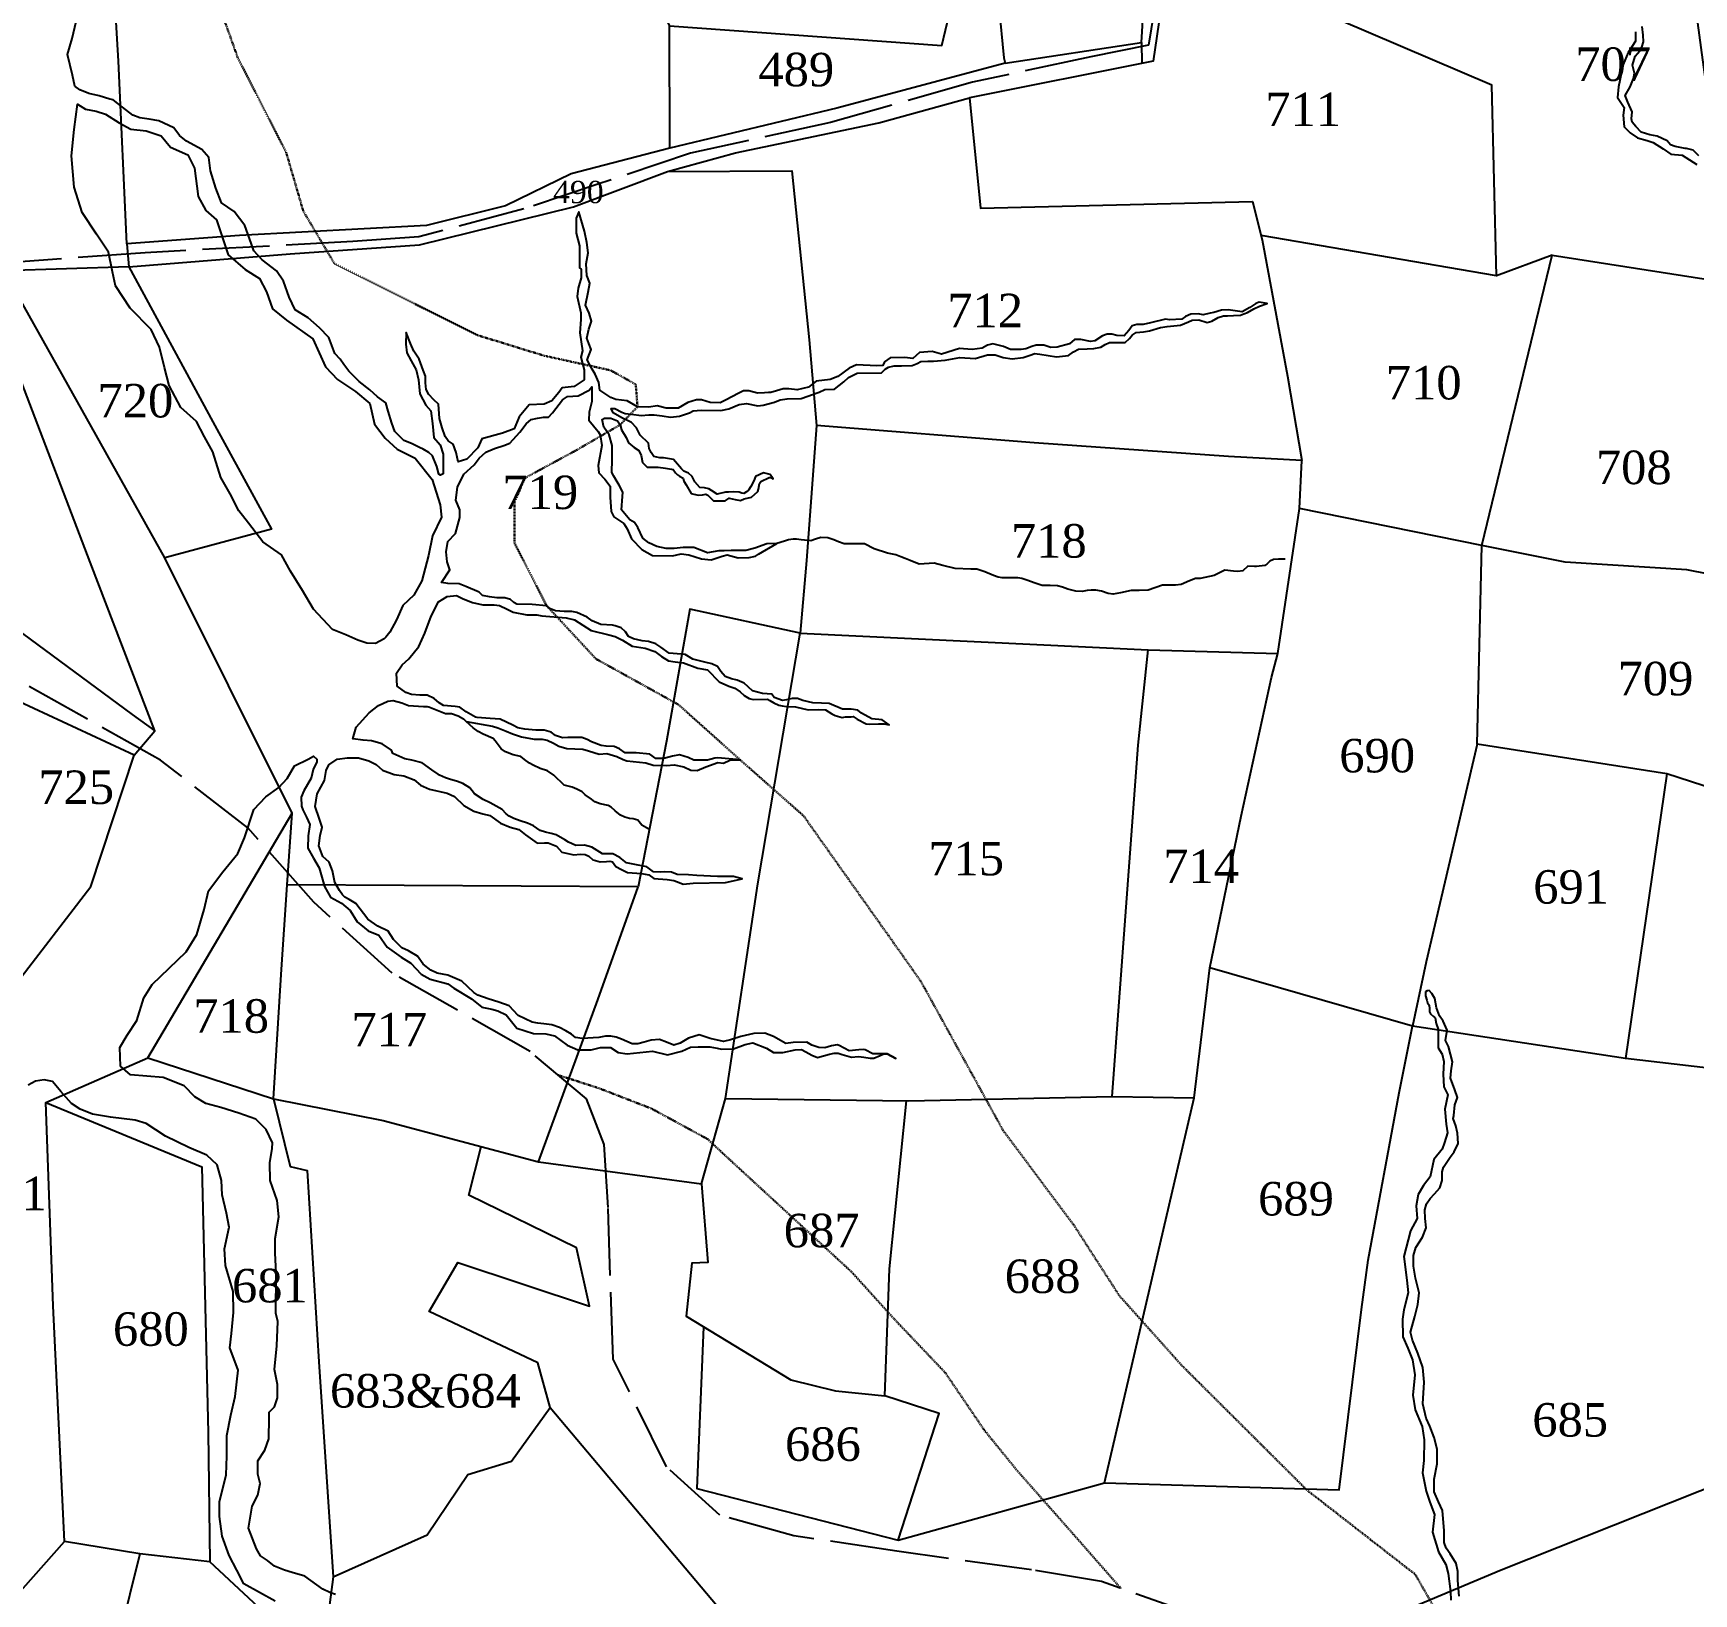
# Model space of a CAD drawing. Header units: millimetres. Extents: x 232 to 2351, y -1279 to 995.
# Drawn here: x 1464.2 to 1761.8, y -415.9 to -136.2 of the extents above; entities that cross this region are included whole.
import ezdxf

# ---------------------------------------------------------------- set-up
doc = ezdxf.new("R2010")
doc.units = ezdxf.units.MM
doc.header["$MEASUREMENT"] = 0
doc.linetypes.add('ACAD_ISO02W100', pattern=[15, 12, -3])
doc.linetypes.add('ACAD_ISO07W100', pattern=[3, 0, -3])
for name, color, linetype in [('CARTTRACK', 30, 'ACAD_ISO02W100'), ('NALA', 4, 'Continuous'), ('SURVEY_BND', 7, 'Continuous'), ('SURVEY_NO', 7, 'Continuous')]:
    doc.layers.add(name, color=color, linetype=linetype)
doc.layers.add('FOOTPATH', color=150, linetype='ACAD_ISO07W100', lineweight=30)
doc.styles.get("Standard").update_dxf_attribs({"font": 'TIMES.TTF'})

msp = doc.modelspace()

# ---------------------------------------------------------------- linework, layer by layer
at = {"layer": 'CARTTRACK'}
for points in [[(1665.74, -128.04), (1664.06, -138.36), (1653.72, -140.49), (1632.53, -144.99), (1607.06, -152.25), (1581.98, -157.72), (1565.21, -163.36), (1552.11, -167.71), (1533.31, -172.73), (1521.48, -173.55), (1484.22, -175.56), (1461.14, -177.25)], [(1698.11, -434.98), (1689.74, -428.61), (1673.15, -419.86), (1655.69, -413.69), (1643.09, -411.57), (1618.95, -408.26), (1600.5, -405.47), (1587.24, -401.76), (1577.69, -393.15), (1568.13, -373.8), (1567.2, -346.66), (1566.54, -335.39), (1563.36, -327.18), (1553.27, -318.7), (1528.53, -304.66), (1514.47, -291.94), (1502.64, -278.64), (1487, -266.5), (1456.06, -249.16)]]:
    msp.add_lwpolyline(points, dxfattribs=at)
at = {"layer": 'FOOTPATH', "ltscale": 0.001}
for points in [[(1495.24, -124.96), (1500.83, -140.62), (1509.51, -157.59), (1512.58, -168.11), (1518.17, -177.53), (1543.84, -190.35), (1555.73, -194.01), (1567.68, -196.64), (1572.18, -199.16), (1572.49, -203.16), (1569.37, -206.4), (1561.65, -210.88), (1552.33, -215.92), (1550.46, -220.2), (1550.46, -227.63), (1556.2, -238.82), (1565.04, -248.34), (1579.84, -256.55), (1590.87, -266.42), (1602.24, -276.45), (1617.48, -297.93), (1623.29, -306.14), (1638.03, -332.85), (1650.65, -349.72), (1658.88, -362.48), (1670.07, -374.97), (1692.47, -397.27), (1711.89, -412.39), (1715.09, -417.97)], [(1659.13, -414.9), (1650.29, -404.82), (1640.58, -393.84), (1634.71, -386.63), (1627.66, -376.26), (1618.49, -366.62), (1610.87, -358.2), (1598.23, -346.56), (1588.05, -337.19), (1585.07, -334.4), (1575.02, -328.94), (1565.64, -325.3), (1558.3, -322.93)]]:
    msp.add_lwpolyline(points, dxfattribs=at)
at = {"layer": 'NALA'}
for points in [[(1518.38, -415.97), (1517.32, -415.65), (1516.08, -415.05), (1512.84, -412.71), (1510.6, -412.06), (1509.19, -411.64), (1507.39, -410.93), (1506.18, -409.89), (1504.9, -409.07), (1504.21, -407.79), (1502.78, -404.1), (1503.41, -400.18), (1504.45, -398.2), (1504.82, -396.08), (1504.45, -394.43), (1504.45, -392.07), (1505.69, -390.16), (1506.39, -388.09), (1506.48, -384.34), (1506.48, -383.35), (1507.43, -382.36), (1507.93, -380.78), (1507.97, -378.38), (1507.39, -375.65), (1507.81, -371.41), (1508.02, -367.1), (1507.68, -365.57), (1507.71, -358.42), (1507.56, -354.78), (1507.53, -352.18), (1508.18, -348.32), (1507.89, -345.39), (1506.66, -341.84), (1506.61, -338.63), (1507.03, -336.07), (1507.07, -335.04), (1505.95, -332.66), (1504.09, -330.84), (1501.04, -329.77), (1497.77, -328.74), (1495.13, -328), (1493.15, -326.84), (1491.25, -324.82), (1487.46, -323.38), (1481.62, -322.87), (1479.8, -321.31), (1479.72, -317.97), (1481, -315.78), (1482.74, -313.13), (1484.02, -309.09), (1485.5, -306.7), (1488.56, -303.77), (1491.57, -300.86), (1493.51, -297.73), (1494.8, -293.28), (1495.57, -289.91), (1498.16, -286.5), (1500.86, -283.22), (1502.06, -280.39), (1503.74, -275.34), (1505.84, -273.08), (1508.19, -271.42), (1509.67, -269.78), (1511.02, -267.52), (1513.45, -266.29), (1514.39, -265.8), (1515.01, -266.29), (1515.01, -266.78), (1514.35, -268.14), (1513.98, -269.74), (1512.67, -271.96), (1512.21, -273.11), (1512.25, -274.71), (1512.5, -275.37), (1513.16, -276.7), (1513.73, -278.01), (1513.45, -280.07), (1513.41, -282.24), (1514.39, -284.05), (1515.42, -285.81), (1516.41, -289.12), (1517.48, -291.05), (1519.45, -292.12), (1520.97, -293.43), (1522.25, -295.45), (1524.22, -297.09), (1526.15, -297.87), (1527.63, -300), (1530.1, -301.81), (1531.88, -302.85), (1533.73, -304.83), (1535.34, -305.71), (1538.48, -306.58), (1539.59, -307.32), (1542.73, -309.26), (1544.58, -310.73), (1546.38, -311.1), (1547.44, -311.38), (1548.96, -312.12), (1550.86, -314.52), (1553.86, -315.48), (1556.03, -315.53), (1557.6, -315.9), (1559.86, -317.56), (1561.82, -318.39), (1564.19, -318.39), (1565.87, -318), (1567.66, -318), (1569.05, -318.9), (1570.61, -319.1), (1575.2, -318.61), (1577.87, -319.29), (1580.46, -318.64), (1581.96, -317.95), (1583.37, -317.84), (1584.75, -317.84), (1585.46, -317.84), (1586.74, -318.08), (1587.54, -318.26), (1589.68, -318.19), (1591.78, -317.46), (1593.19, -317.17), (1595.59, -318.1), (1596.86, -318.86), (1598.53, -318.86), (1600.77, -318.39), (1601.88, -318.35), (1602.64, -318.75), (1603.73, -319.35), (1604.78, -319.75), (1606.9, -319.17), (1607.73, -319), (1608.47, -319.02), (1609.2, -319.26), (1610.82, -319.69), (1612.12, -319.62), (1613.03, -319.69), (1614.19, -319.91), (1614.88, -319.87), (1616, -319.42), (1616.51, -319.2), (1617.27, -319.11), (1618.81, -319.98), (1617.27, -319.13), (1614.68, -319.13), (1613.3, -318.39), (1613.05, -318.35), (1612.14, -318.42), (1610.4, -318.57), (1608.66, -317.64), (1608.25, -317.48), (1607.25, -317.7), (1606.09, -318.04), (1605.02, -317.99), (1603.72, -317.57), (1602.85, -317.01), (1600.38, -317.06), (1599.08, -317.28), (1596.88, -316.02), (1595.29, -315.44), (1593.37, -315.46), (1591.01, -316), (1589.13, -316.58), (1587.93, -316.93), (1585.54, -316.35), (1583.57, -315.73), (1581.63, -316.33), (1580.14, -317.2), (1578.98, -317.56), (1577.66, -317.02), (1576.43, -316.56), (1574.91, -316.69), (1573.71, -317.03), (1572.53, -317.34), (1571.54, -317.34), (1570.59, -316.92), (1569.64, -316.48), (1568.65, -316.11), (1567.7, -315.93), (1566.75, -315.95), (1565.55, -316.18), (1562.59, -316.36), (1561.38, -316.16), (1560.67, -315.58), (1559.67, -315), (1558.53, -314.42), (1557.15, -313.91), (1555.68, -313.73), (1554.65, -313.62), (1553.58, -313.47), (1551.11, -312.23), (1549.49, -310.51), (1547.61, -309.88), (1545.74, -309.24), (1543.87, -308.61), (1543.17, -308.12), (1541.01, -306.11), (1538.48, -304.99), (1536.57, -304.67), (1535.43, -304.12), (1534.05, -303.05), (1533.06, -301.63), (1531.46, -300.65), (1530.22, -300.1), (1528.72, -298.62), (1527.79, -297.13), (1525.96, -296.21), (1524.16, -295), (1521.97, -292.16), (1520.8, -291.45), (1520.03, -291.06), (1519.61, -290.62), (1519.09, -289.84), (1518.22, -288.43), (1517.8, -286.32), (1517.24, -284.78), (1516.08, -283.75), (1515.38, -281.85), (1515.6, -280.01), (1515.98, -278.49), (1515.4, -276.89), (1514.68, -274.82), (1515.06, -272.5), (1516.41, -270.16), (1516.68, -268.37), (1517.13, -267.34), (1518.65, -266.34), (1520.53, -266.05), (1522.47, -266.05), (1524.32, -266.59), (1525.65, -267.24), (1526.77, -268.27), (1528.84, -269.09), (1530.59, -269.31), (1532.44, -269.99), (1533.61, -270.96), (1535.19, -271.66), (1538.35, -272.39), (1539.67, -272.99), (1541.34, -274.61), (1543.14, -275.63), (1544.79, -276.13), (1545.99, -276.43), (1547.92, -277.76), (1549.64, -278.48), (1551.24, -278.91), (1552.39, -279.88), (1554.49, -281.35), (1555.84, -281.33), (1556.46, -281.3), (1557.95, -281.88), (1558.92, -282.98), (1561.07, -283.48), (1562.22, -283.35), (1563.09, -283.38), (1563.79, -283.7), (1564.51, -284.35), (1564.96, -284.48), (1565.81, -284.73), (1566.91, -284.63), (1567.54, -284.6), (1568.03, -284.7), (1568.58, -285.52), (1569.63, -286.1), (1570.68, -286.65), (1573.21, -286.81), (1574.49, -287.06), (1575.44, -287.68), (1577.81, -287.88), (1578.98, -288.05), (1579.98, -288.4), (1580.66, -288.7), (1582.45, -288.55), (1588.27, -288.43), (1591.27, -287.75), (1589.72, -287.33), (1586.82, -287.33), (1583.15, -287.18), (1581.61, -287.03), (1579.58, -286.96), (1578.58, -286.56), (1577.41, -286.53), (1576.66, -286.58), (1575.36, -286.53), (1574.14, -285.58), (1571.69, -285.13), (1570.52, -284.86), (1569.32, -283.96), (1568.09, -283.29), (1566.22, -283.29), (1564.32, -282.09), (1563, -281.74), (1561.44, -281.81), (1560.09, -281.21), (1559.49, -280.76), (1557.91, -279.89), (1557.02, -279.61), (1555.99, -279.41), (1555.04, -279.09), (1553.82, -278.26), (1552.74, -277.77), (1551.45, -277.34), (1550.3, -276.94), (1549.5, -276.54), (1548.92, -276.12), (1548.25, -275.32), (1546.05, -274.12), (1544.8, -273.57), (1543.29, -272.53), (1542.41, -271.46), (1541.19, -270.66), (1540.24, -270.29), (1538.77, -269.91), (1538.09, -269.66), (1536.97, -269.16), (1536.77, -269.01), (1535.65, -268.24), (1533.9, -266.99), (1532.02, -266.47), (1530.78, -266.27), (1528.65, -265.27), (1528.4, -264.7), (1526.73, -263.58), (1524.78, -263.05), (1523.33, -262.9), (1521.44, -262.65), (1522.05, -260.56), (1524.4, -258.04), (1526.07, -256.67), (1527.74, -255.94), (1528.69, -255.79), (1530.27, -256.24), (1531.44, -256.67), (1534.11, -256.87), (1534.81, -256.87), (1535.11, -256.94), (1538.09, -258.11), (1539.14, -258.11), (1540.37, -258.54), (1541.27, -259.11), (1541.79, -259.56), (1546.51, -260.41), (1547.43, -260.71), (1548.96, -261.31), (1550.11, -261.76), (1551.72, -262.29), (1553.97, -262.74), (1555.42, -262.74), (1556.27, -262.92), (1557.44, -263.46), (1558.41, -263.96), (1559.81, -264.39), (1562.71, -264.54), (1563.71, -264.81), (1565.63, -265.41), (1567, -265.29), (1568.78, -265.81), (1569.9, -266.38), (1570.55, -266.63), (1573.97, -266.96), (1575.29, -267.41), (1577.66, -267.44), (1579.04, -267.31), (1580.78, -267.71), (1582.06, -268.29), (1583.16, -268.36), (1584.76, -267.66), (1586.88, -266.91), (1587.88, -267.01), (1589.03, -266.52), (1590.87, -266.42), (1586.9, -266.09), (1586.33, -266.14), (1585.05, -266.47), (1583.83, -266.52), (1582.61, -266.52), (1581.56, -266.04), (1579.99, -265.52), (1578.74, -265.79), (1577.21, -266.19), (1575.76, -266.17), (1574.67, -265.39), (1572.22, -265.17), (1570.26, -265.17), (1569.28, -264.47), (1568.31, -264.07), (1566.86, -264), (1565.96, -263.87), (1564.24, -263.2), (1563.46, -262.8), (1562.49, -262.45), (1561.07, -262.42), (1559.97, -262.42), (1559.02, -262.47), (1557.79, -262.05), (1557, -261.45), (1555.75, -261.1), (1554.27, -261.1), (1552.28, -260.95), (1551.05, -260.68), (1550.15, -260.25), (1549.01, -259.66), (1547.86, -259.16), (1546.09, -259.01), (1543.74, -258.83), (1543.44, -258.76), (1541.79, -257.81), (1540.62, -256.99), (1539.79, -256.86), (1537.72, -256.69), (1536.92, -256.24), (1536.02, -255.47), (1534.77, -254.87), (1533.45, -254.84), (1531.98, -254.72), (1530.98, -254.39), (1529.38, -253.22), (1529.31, -250.9), (1530.3, -249.43), (1531.48, -248.33), (1533.3, -246.12), (1534.35, -243.72), (1535.5, -240.68), (1536.8, -238.12), (1538.35, -237.15), (1540.05, -236.98), (1541.25, -237.58), (1542.89, -238.25), (1544.77, -238.65), (1546.79, -238.65), (1547.74, -238.77), (1549.11, -239.42), (1550.21, -240), (1552.66, -240.42), (1554.43, -240.42), (1555.36, -240.64), (1559.72, -240.97), (1561.21, -241.37), (1562.71, -242.3), (1564.16, -243.27), (1567.36, -244.04), (1568.51, -244.34), (1569.81, -245.01), (1571.54, -246.07), (1573.84, -246.44), (1575.59, -247.04), (1576.78, -247.92), (1578.03, -248.69), (1579.21, -248.89), (1580.71, -249.06), (1583.3, -249.99), (1585.03, -250.31), (1587.13, -252.44), (1588.88, -253.22), (1589.93, -253.57), (1590.88, -254.27), (1591.63, -254.91), (1592.53, -255.46), (1593.23, -255.61), (1595.82, -255.54), (1596.22, -255.79), (1596.95, -256.24), (1597.85, -256.64), (1598.4, -256.76), (1599.17, -256.86), (1600.82, -256.93), (1603.08, -257.5), (1604.98, -257.43), (1606.19, -257.45), (1607.35, -258.19), (1607.94, -258.5), (1609.2, -258.83), (1609.8, -258.75), (1610.78, -258.73), (1611.15, -258.69), (1611.85, -259.15), (1613.47, -259.96), (1613.99, -260.06), (1615.69, -259.96), (1616.7, -259.96), (1617.6, -260.19), (1616.35, -259.24), (1614.51, -259.06), (1612.67, -258.05), (1611.98, -257.52), (1610.79, -257.38), (1609.25, -257.33), (1606.83, -256.33), (1605.45, -256.26), (1603.94, -256.23), (1602.1, -255.79), (1601.15, -255.44), (1600.24, -255.44), (1599.19, -255.66), (1598.47, -255.82), (1597.01, -255.24), (1596.57, -254.65), (1594.92, -254.53), (1593.12, -254.06), (1591.63, -252.69), (1590.35, -252.17), (1589.32, -251.89), (1588.23, -251.48), (1587.44, -250.63), (1586.82, -249.73), (1585.79, -249.22), (1584.54, -248.91), (1582.43, -248.42), (1581.01, -247.53), (1578.17, -247.32), (1576.68, -246.25), (1575.75, -245.62), (1574.45, -245.22), (1573.33, -245.11), (1571.77, -244.74), (1570.89, -244.32), (1570.31, -243.52), (1569.56, -242.76), (1568.49, -242.4), (1568.03, -242.31), (1565.93, -242.18), (1564.39, -241.51), (1563.46, -240.84), (1561.64, -240.03), (1560.69, -239.86), (1559.37, -239.86), (1557.77, -239.72), (1556.87, -239.35), (1556.2, -238.82), (1553.59, -238.57), (1550.87, -238.54), (1550.33, -238.21), (1549.74, -237.73), (1548.71, -237.42), (1547.3, -237.39), (1545.93, -237.25), (1544.72, -236.97), (1544.08, -236.38), (1541.72, -235.35), (1540.51, -234.87), (1538.49, -234.81), (1537.37, -234.67), (1538.82, -232.41), (1538.34, -230.95), (1538.2, -229.19), (1538.51, -227.28), (1539.89, -225.85), (1540.62, -223.02), (1540.67, -221.62), (1539.92, -219.91), (1540.25, -217.58), (1541.38, -215.23), (1543.2, -213.59), (1544.1, -212.35), (1545.31, -211.32), (1546.88, -210.64), (1548.51, -210.11), (1549.6, -209.69), (1551.37, -207.74), (1552.52, -206.2), (1553.45, -205.44), (1554.54, -205.19), (1555.66, -205.02), (1556.51, -205.02), (1557.26, -204.24), (1559.06, -201.93), (1559.93, -201.34), (1561.87, -201.2), (1563.8, -200.2), (1564.28, -199.58), (1564.28, -202.21), (1563.8, -204.12), (1563.78, -205.58), (1564.59, -206.61), (1565.43, -207.59), (1565.77, -208.21), (1566.11, -210.11), (1565.44, -213.67), (1565.55, -214.99), (1566.64, -216.14), (1567.6, -217.4), (1567.6, -219.36), (1567.77, -221.93), (1568.27, -222.91), (1570.04, -224.06), (1570.63, -225.04), (1571.39, -226.86), (1573.29, -228.76), (1575.2, -229.83), (1578.74, -229.86), (1580.34, -229.52), (1581.68, -229.69), (1583.95, -230.4), (1585.69, -230.57), (1587.65, -229.95), (1588.55, -229.67), (1590.51, -230.23), (1592.53, -230.18), (1593.65, -229.93), (1594.16, -229.56), (1597.44, -227.66), (1595.67, -227.71), (1593.54, -228.53), (1591.89, -228.92), (1590.17, -228.92), (1589.25, -228.92), (1588.01, -228.97), (1587.09, -228.97), (1585.01, -229.36), (1582.56, -228.41), (1580.68, -228.38), (1579.09, -228.58), (1577.6, -228.58), (1575.97, -228.22), (1574.54, -227.57), (1573.45, -226.73), (1572.55, -224.8), (1571.93, -223.93), (1571.12, -223.42), (1569.6, -221.64), (1569.77, -219.26), (1569.85, -218.45), (1569.23, -217.21), (1568.84, -216.6), (1568.22, -215.59), (1567.89, -214.92), (1567.92, -212.63), (1567.92, -210.11), (1567.38, -208.2), (1566.46, -206.82), (1566.18, -205.42), (1566.6, -205.22), (1567.72, -205.22), (1568.92, -205.67), (1569.37, -206.4), (1569.63, -207.32), (1570.44, -208.67), (1570.86, -209.65), (1571.87, -210.46), (1572.74, -210.99), (1573.16, -211.89), (1573.39, -213.14), (1574.23, -213.98), (1575.63, -213.98), (1576.22, -213.98), (1577.48, -214.14), (1578.61, -214.37), (1578.89, -214.4), (1579.31, -214.98), (1579.64, -215.38), (1580.04, -215.63), (1580.68, -215.94), (1580.8, -216.5), (1581.24, -217.17), (1582.11, -218.68), (1583.38, -219.02), (1584.16, -218.96), (1584.75, -218.85), (1585.09, -219.02), (1586.13, -220.01), (1588.18, -220.01), (1588.94, -219.56), (1590.01, -219.76), (1590.96, -219.98), (1591.58, -219.67), (1592.95, -219.39), (1594.08, -218.32), (1594.19, -217.96), (1594.38, -216.92), (1594.61, -216.53), (1596.07, -215.83), (1596.4, -215.83), (1596.82, -216.05), (1596.29, -215.32), (1595.09, -214.99), (1593.65, -215.66), (1593.35, -216.42), (1592.78, -217.48), (1592.36, -218.1), (1592, -218.41), (1591.55, -218.69), (1591.19, -218.66), (1590.71, -218.46), (1589.75, -218.38), (1588.77, -218.46), (1588.27, -218.49), (1586.77, -218.8), (1585.74, -218.18), (1585.29, -217.85), (1584.47, -217.71), (1583.69, -217.62), (1582.79, -216.59), (1582.26, -215.66), (1581.61, -215.07), (1580.8, -214.68), (1580.35, -214.29), (1578.95, -212.63), (1577.15, -212.3), (1576.48, -212.3), (1575.44, -212.07), (1574.96, -211.35), (1574.6, -210.62), (1574.43, -209.69), (1572.97, -208.24), (1572.29, -206.92), (1571.4, -206), (1569.66, -205.16), (1568.11, -204.23), (1567.75, -203.48), (1568.42, -203.48), (1569.68, -204.12), (1570.3, -204.4), (1571.4, -204.48), (1573.13, -204.74), (1574.51, -204.6), (1575.49, -204.6), (1576.92, -204.79), (1578.41, -205.02), (1580.04, -204.88), (1581.78, -204.26), (1582.48, -203.92), (1583.88, -203.76), (1587.45, -203.83), (1588.85, -203.55), (1590.71, -202.74), (1592.03, -202.6), (1594.07, -203.02), (1595.03, -202.88), (1597.05, -202.32), (1598.06, -201.9), (1599.32, -201.73), (1601.82, -201.7), (1605.06, -200.55), (1606.04, -200.05), (1607.83, -199.99), (1609.49, -198.67), (1610.33, -197.92), (1611.85, -197.16), (1616.23, -197.1), (1616.88, -196.45), (1617.49, -196.09), (1618.47, -195.84), (1619.79, -195.81), (1621.7, -195.75), (1622.6, -195.42), (1623.3, -195.08), (1624.56, -194.97), (1625.52, -194.97), (1627.62, -194.83), (1630.24, -194.32), (1633.01, -194.49), (1635.2, -193.88), (1636.58, -193.88), (1638.04, -194.32), (1639.64, -194.6), (1641.6, -194.35), (1643.25, -193.79), (1643.65, -193.65), (1644.6, -193.74), (1647.61, -194.19), (1649.75, -193.96), (1650.67, -193.34), (1651.54, -192.84), (1653.08, -192.78), (1654.29, -192.73), (1655.53, -192.5), (1656.31, -192.03), (1657.12, -191.63), (1659.88, -191.66), (1660.66, -190.93), (1661.17, -190.31), (1661.9, -189.86), (1663.16, -189.72), (1664.28, -189.56), (1666.22, -188.97), (1667.45, -188.8), (1669.85, -188.52), (1671.26, -187.93), (1671.93, -187.62), (1673.08, -187.59), (1674.62, -188.07), (1675.44, -187.82), (1676.56, -187.17), (1677.54, -186.89), (1678.22, -186.89), (1679.31, -186.83), (1680.6, -186.75), (1681.16, -186.53), (1681.81, -186.3), (1682.98, -185.63), (1683.97, -185.15), (1685.37, -184.68), (1683.91, -184.42), (1683.32, -184.65), (1682.28, -185.38), (1680.88, -186.16), (1678.36, -185.77), (1677.15, -185.83), (1675.77, -186.25), (1675.13, -186.41), (1673.87, -186.72), (1672.97, -186.53), (1671.68, -186.55), (1670.72, -187), (1670.05, -187.45), (1667.83, -187.59), (1667.16, -187.45), (1664.47, -188.1), (1663.14, -188.41), (1661.99, -188.41), (1661.18, -188.69), (1660.56, -189.47), (1659.72, -190.45), (1658.4, -190.4), (1657.53, -190.17), (1656.69, -190.17), (1655.82, -190.48), (1654.48, -191.38), (1653.66, -191.46), (1651.95, -191.13), (1650.83, -191.13), (1649.93, -191.88), (1647.74, -192.5), (1646.6, -192.56), (1645.31, -192.14), (1643.93, -192.11), (1643.15, -192.39), (1642.08, -192.78), (1641.27, -192.92), (1640.06, -192.92), (1639.33, -192.92), (1638.1, -192.36), (1636.16, -191.88), (1635.21, -192.14), (1634.25, -192.64), (1632.49, -192.92), (1630.94, -192.78), (1630.19, -192.72), (1626.96, -193.76), (1625.31, -193.26), (1623.03, -193.45), (1621.83, -194.5), (1620.43, -194.33), (1617.77, -194.41), (1616.78, -195.14), (1616.45, -195.76), (1615.38, -195.84), (1611.76, -195.64), (1610.44, -196.23), (1608.42, -197.72), (1607.02, -198.28), (1604.52, -198.59), (1603.12, -199.65), (1601.1, -200.16), (1599.59, -199.96), (1598.58, -199.93), (1597.4, -200.32), (1596.36, -200.58), (1595.97, -200.6), (1595.27, -200.69), (1593.98, -200.75), (1592.44, -200.33), (1591.46, -200.3), (1590.56, -200.81), (1588.37, -201.93), (1587.33, -202.49), (1585.54, -202.43), (1583.94, -201.93), (1583.04, -201.93), (1581.5, -202.4), (1579.76, -203.41), (1577.63, -203.44), (1576.03, -203.02), (1574.54, -203.24), (1572.49, -203.16), (1570.64, -202.12), (1568.59, -201.87), (1567.69, -201.48), (1565.76, -200.19), (1565.56, -198.79), (1564.92, -197.33), (1564.38, -196.41), (1563.49, -194.73), (1564.2, -192.91), (1563.78, -191.85), (1563.42, -190.87), (1563.78, -189.24), (1564.23, -187.84), (1563.84, -186.38), (1563.19, -184.95), (1563.67, -182.63), (1563.93, -181.02), (1563.42, -179.64), (1563.31, -177.57), (1563.62, -175.61), (1563.42, -173.71), (1563, -171.7), (1561.96, -168.25), (1561.49, -169.37), (1561.49, -172.03), (1562.08, -174.3), (1562.1, -175.2), (1562.1, -177.19), (1562.1, -178.28), (1562.36, -178.49), (1562.38, -180.06), (1561.85, -181.89), (1561.65, -183.43), (1562.3, -186.34), (1562.3, -187.55), (1562.18, -189.89), (1562.41, -191.52), (1562.63, -193.12), (1562.3, -194.29), (1562.91, -196.56), (1562.91, -198.33), (1561.12, -199.53), (1558.98, -199.78), (1558.36, -200.62), (1557.13, -202.11), (1555.78, -202.7), (1553.09, -202.81), (1551.29, -204.99), (1550.36, -207.12), (1548.26, -207.91), (1544.61, -208.89), (1543.85, -210.53), (1541.88, -212.57), (1540.34, -213.05), (1539.97, -211.34), (1539.47, -209.88), (1538.54, -209.29), (1538.01, -208.48), (1537.45, -206.97), (1536.97, -205.29), (1536.8, -202.69), (1535.96, -201.93), (1535.06, -200.98), (1534.59, -200.05), (1534.48, -198.9), (1534.48, -197.7), (1534.08, -196.58), (1533.38, -194.63), (1532.4, -193.2), (1531.78, -191.83), (1531.05, -189.87), (1530.94, -191.94), (1531.11, -193.48), (1531.92, -194.91), (1532.79, -196.54), (1533.24, -198.33), (1533.46, -200.87), (1534.53, -202.86), (1535.46, -203.87), (1535.76, -206.16), (1535.96, -208.67), (1537.14, -209.96), (1537.67, -211.64), (1537.67, -213.8), (1537.64, -215.2), (1537.19, -215.42), (1536.89, -215.26), (1536.52, -213.88), (1535.76, -211.98), (1535.09, -211.36), (1534.05, -210.77), (1533.41, -210.44), (1531.98, -209.76), (1530.63, -209.2), (1529, -207.58), (1528.44, -206.12), (1527.82, -203.96), (1527.37, -202.45), (1525.88, -201.37), (1524.48, -200.14), (1522.62, -198.65), (1520.77, -196.8), (1519.87, -195.6), (1519.2, -194.64), (1518.25, -193.61), (1517.17, -190.78), (1515.46, -189.02), (1513.44, -187.25), (1511.11, -185.77), (1510.02, -183.55), (1509.06, -180.64), (1507.77, -178.82), (1505.21, -176.86), (1503.7, -175.24), (1502.91, -173.02), (1502.13, -170.7), (1500.21, -168.18), (1497.94, -166.61), (1496.9, -164), (1495.95, -160.89), (1495.67, -158.48), (1494.38, -157.08), (1491.65, -155.56), (1490.41, -154.56), (1489.37, -153.18), (1486.7, -151.95), (1484.96, -151.62), (1483.25, -151.39), (1482.02, -150.92), (1480.19, -149.49), (1478.51, -148.17), (1477.92, -148.06), (1475.99, -147.44), (1474.16, -147.02), (1472.51, -146.38), (1471.61, -145.73), (1471.19, -143.74), (1470.34, -140.02), (1471.12, -137.17), (1472.11, -133.13)], [(1751.41, -135.96), (1751.41, -137.63), (1750.05, -139.69), (1749.16, -141.83), (1748.31, -145.81), (1748.17, -147.73), (1749.38, -149.54), (1749.2, -150.93), (1749.36, -153.02), (1750.4, -154.08), (1751.72, -154.95), (1753.46, -155.48), (1754.57, -155.79), (1756.33, -156.97), (1757.72, -157.89), (1759.76, -158.11), (1762.4, -159.73)], [(1762.76, -158.18), (1761.72, -157.16), (1760.52, -156.88), (1760.27, -156.9), (1758.52, -156.53), (1757.67, -156.22), (1757.07, -155.51), (1755.28, -154.67), (1753.94, -154.45), (1752.38, -153.97), (1751.45, -152.95), (1750.78, -152.17), (1750.69, -151.58), (1750.8, -150.34), (1750, -148.6), (1749.53, -147.37), (1750.45, -145.85), (1751, -144.34), (1751.22, -143.4), (1750.86, -141.94), (1751.34, -140.37), (1752.16, -139.4), (1752.5, -138.7), (1752.81, -137.77), (1752.73, -136.58), (1752.56, -135.03)], [(1527.05, -244.76), (1525.55, -245.56), (1523.94, -245.53), (1522.34, -244.96), (1520.23, -244.03), (1517.79, -243.09), (1514.38, -239.42), (1512.44, -236.08), (1510.3, -232.64), (1508.65, -229.71), (1505.31, -227.37), (1502.73, -224), (1501.03, -221.83), (1499.49, -218.79), (1497.79, -215.87), (1496.35, -211.23), (1494.9, -208.56), (1493.46, -205.78), (1490.62, -203.32), (1488.54, -199.35), (1487.68, -196.14), (1486.83, -192.51), (1485.33, -189.31), (1481.54, -185.52), (1478.91, -181.52), (1478.38, -179.01), (1477.68, -175.48), (1475.54, -172.23), (1472.92, -168.38), (1471.48, -163.79), (1471.05, -158.23), (1471.53, -153.5), (1472.12, -148.96), (1473.51, -149.82), (1475.44, -150.19), (1477.15, -150.73), (1479.55, -152.27), (1481.64, -153.4), (1484.42, -153.72), (1487.09, -154.62), (1488.8, -156.65), (1491.9, -158.04), (1493.08, -160.44), (1493.72, -165.49), (1495.11, -168), (1497.03, -169.65), (1497.68, -171.63), (1499.12, -175.96), (1502.18, -178.54), (1504.75, -180.2), (1505.98, -182.6), (1507.04, -185.59), (1509.56, -187.67), (1514.27, -191.01), (1516.56, -196.03), (1518.7, -198.27), (1521.96, -200.46), (1524.48, -202.6), (1525.34, -206.26), (1527.26, -208.82), (1529.4, -210.74), (1532.66, -212.4), (1535.71, -216.19), (1537.11, -220.71), (1537.37, -222.96), (1535.72, -226.27), (1535.02, -229.84), (1533.84, -234.38), (1532.39, -236.92), (1530.42, -238.79), (1529.29, -241.35), (1528.12, -243.54), (1527.37, -244.45), (1527.05, -244.76)], [(1688.56, -230.49), (1687.37, -230.49), (1686.5, -230.56), (1685.84, -230.81), (1685.29, -231.36), (1684.93, -231.59), (1683.47, -231.79), (1683.08, -231.77), (1681.92, -231.74), (1680.98, -232.57), (1680.12, -232.68), (1679.34, -232.63), (1677.79, -232.47), (1675.88, -233.39), (1673.32, -233.94), (1672.53, -233.94), (1671.45, -234.35), (1669.95, -235.01), (1668.92, -235.15), (1667.67, -235.15), (1666.62, -235.15), (1664.04, -236.04), (1662.44, -236.06), (1660.98, -236.06), (1659.07, -236.53), (1657.73, -236.77), (1656.83, -236.63), (1655.66, -236.21), (1654.63, -236.03), (1653.83, -236.03), (1653.1, -236.06), (1652.18, -236.29), (1651.04, -236.22), (1649.65, -235.84), (1648.66, -235.5), (1647.76, -235.26), (1646.44, -235.22), (1645.05, -235.18), (1643.58, -234.72), (1642.44, -234.3), (1641.38, -233.95), (1640.69, -233.82), (1639.89, -233.82), (1638.67, -233.82), (1637.87, -233.82), (1637.15, -233.71), (1636.29, -233.4), (1634.75, -232.73), (1633.32, -232.25), (1632.25, -232.25), (1629.41, -232.14), (1627.21, -231.58), (1625.64, -231.21), (1623, -231.35), (1621.39, -230.74), (1620.44, -230.33), (1619.7, -230.04), (1618.79, -229.7), (1617.33, -229.41), (1614.89, -228.61), (1613.16, -227.72), (1609.54, -227.72), (1608.5, -227.39), (1607.7, -226.99), (1606.6, -226.65), (1605.35, -226.6), (1604.4, -226.89), (1603.55, -227.19), (1601.82, -226.99), (1600.97, -226.89), (1600.39, -226.91), (1599.53, -226.99), (1598.82, -227.23), (1597.44, -227.66)], [(1574.52, -278.86), (1573.24, -278.14), (1572.55, -277.25), (1571.73, -277.02), (1571.04, -276.96), (1570.22, -276.7), (1569.46, -276.33), (1568.47, -275.55), (1567.78, -274.92), (1567.22, -274.63), (1565.81, -274.33), (1564.86, -273.97), (1564.23, -273.48), (1563.11, -272.69), (1562.56, -272.16), (1561.6, -271.7), (1560.78, -271.34), (1559.37, -270.98), (1557.51, -269.16), (1556.33, -268.4), (1555.05, -267.97), (1553.8, -267.38), (1553.11, -267.05), (1552.25, -266.36), (1551.56, -265.84), (1550.18, -265.51), (1548.8, -265.02), (1548.04, -264.49), (1546.99, -263.05), (1546.6, -262.59), (1544.82, -261.86), (1543.93, -261.34), (1543.01, -260.68), (1541.79, -259.56)], [(1719.77, -416.31), (1719.56, -413.5), (1719.51, -411.88), (1719.22, -410.42), (1718.18, -408.72), (1717.43, -407.68), (1717.06, -406.68), (1717.06, -404.56), (1716.81, -400.93), (1716.06, -399.39), (1715.27, -397.6), (1715.27, -395.36), (1715.81, -392.57), (1715.85, -389.96), (1715.29, -387.86), (1714.5, -385.84), (1713.83, -384.38), (1713.27, -381.85), (1713.53, -377.93), (1713.27, -375.34), (1712.37, -372.74), (1711.43, -370.43), (1711.08, -369.01), (1711.81, -366.18), (1712.34, -364.05), (1712.63, -361.96), (1711.96, -359.33), (1711.61, -357.17), (1711.61, -355.24), (1711.99, -353.84), (1713.19, -351.96), (1713.83, -350.27), (1713.65, -348.63), (1713.62, -347.06), (1713.89, -345.99), (1714.56, -345.03), (1715.35, -344.18), (1716.32, -343.1), (1716.72, -341.84), (1716.72, -340.27), (1716.96, -339.45), (1718.19, -337.65), (1718.89, -336.69), (1719.59, -335.17), (1719.5, -333.33), (1719.15, -332.02), (1718.69, -330.7), (1718.83, -330.15), (1719.01, -328.23), (1719.47, -326.95), (1718.98, -325.57), (1718.25, -323.5), (1718.33, -322.19), (1718.57, -320.52), (1717.87, -317.79), (1717.31, -316.71), (1717.6, -314.87), (1716.93, -313.24), (1716.23, -312.3), (1715.7, -310.87), (1715.41, -309.22), (1714.86, -308.31), (1714.42, -307.76), (1714.04, -307.82), (1713.72, -308.02), (1713.72, -308.72), (1713.95, -309.48), (1714.1, -309.95), (1714.39, -310.42), (1714.45, -311.03), (1714.45, -311.61), (1714.65, -311.96), (1715.18, -312.4), (1715.47, -312.69), (1715.67, -313.69), (1716.03, -314.68), (1716.03, -315.58), (1716.02, -318.06), (1716.73, -319.2), (1717.05, -320.48), (1716.9, -322.76), (1717.05, -325.01), (1717.72, -326.44), (1717.22, -329.02), (1717.43, -331.71), (1717.66, -333.29), (1717.14, -335.01), (1716.73, -336.21), (1715.26, -338.03), (1714.56, -341.13), (1713.39, -342.68), (1712.42, -344.34), (1712.06, -346.38), (1712.27, -348.63), (1711.04, -350.82), (1709.84, -355.46), (1710.4, -359.67), (1710.65, -361.92), (1709.87, -364.97), (1709.62, -366.67), (1709.65, -369.84), (1710.57, -371.87), (1711.42, -373.96), (1711.84, -376.63), (1711.47, -380.29), (1711.86, -382.92), (1713.13, -385.87), (1713.53, -388.28), (1713.46, -391.99), (1713.2, -394.18), (1713.85, -397.48), (1714.49, -399.46), (1715.35, -401.67), (1715.02, -404.83), (1716.04, -408.34), (1717.4, -410.65), (1717.82, -412.26), (1718.23, -415.44), (1718.28, -417.03)], [(1507.55, -417.18), (1501.95, -414.08), (1500.64, -411.61), (1499.29, -408.99), (1498.02, -405.52), (1497.53, -402), (1497.57, -399.42), (1498.76, -394.56), (1498.88, -391.19), (1498.88, -387.48), (1499.62, -383.84), (1500.39, -380.54), (1500.89, -375.81), (1499.41, -371.81), (1499.7, -369.2), (1500.07, -365.44), (1499.99, -361.69), (1498.64, -357.04), (1498.43, -354.06), (1499.29, -350.18), (1498.8, -347.67), (1498.02, -344.4), (1497.9, -341.83), (1497.12, -339.01), (1495.3, -337.27), (1492.07, -335.89), (1487.9, -333.88), (1484.42, -331.6), (1482.42, -330.99), (1478.04, -330.45), (1474.77, -329.92), (1472.57, -329.03), (1471.01, -328), (1469.09, -325.88), (1467.62, -324.08), (1466.11, -323.76), (1464.59, -324), (1463.25, -324.74)]]:
    msp.add_lwpolyline(points, dxfattribs=at)
at = {"layer": 'SURVEY_BND'}
for points in [[(1578.27, -156.84), (1560.57, -161.4), (1548.81, -167.16), (1534.65, -170.67), (1501.16, -172.49), (1480.95, -173.95), (1479.44, -141.23), (1477.72, -112.09), (1477.72, -108.1), (1465.08, -81.4), (1455.53, -60.5), (1445.49, -44.38), (1432.79, -26.53)], [(1480.95, -173.95), (1481.33, -178.07), (1458.96, -178.8), (1457.94, -175.45), (1454.98, -156.66), (1453.09, -149.28), (1451.31, -128.45), (1449.22, -108.09), (1448.58, -102.19), (1444.47, -89.59)], [(1736.44, -176.01), (1766.35, -180.66), (1775.96, -183.52), (1779.38, -174.66), (1772.34, -149.13), (1764.24, -146.73), (1762.53, -134.39), (1756.23, -107.55)], [(1662.85, -137.87), (1664.06, -116.98)], [(1577.16, -132.89), (1578.23, -134.89), (1627.02, -138.44), (1629, -130.1), (1637.24, -131.46), (1638.18, -140.62), (1638.42, -141.59), (1608.2, -149.68), (1578.27, -156.84), (1578.23, -134.89)], [(1726.44, -179.72), (1725.65, -145.55), (1692.87, -131.58), (1666.59, -129.75), (1664.93, -141.24), (1631.99, -147.79)], [(1638.42, -141.59), (1662.85, -137.87), (1662.89, -141.64)], [(1577.88, -161.02), (1590.06, -157.66), (1615.74, -152.31), (1631.99, -147.79), (1633.95, -167.56), (1682.73, -166.37), (1684.45, -173.25), (1689.02, -197.67), (1691.55, -212.81), (1678.4, -212.08), (1643.61, -209.61), (1604.6, -206.53)], [(1481.33, -178.07), (1510.25, -175.79), (1533.42, -174.13), (1561.02, -167.34), (1577.88, -161.02), (1600.15, -160.89), (1603.23, -191.2), (1604.6, -206.53), (1602.78, -230.7), (1601.63, -243.73), (1581.87, -239.44), (1577.7, -263.07), (1572.59, -289.21)], [(1723.83, -228.03), (1734.53, -183.89), (1736.44, -176.01), (1726.44, -179.72), (1684.26, -172.49)], [(1481.33, -178.07), (1496.38, -205.84), (1506.89, -225.12), (1487.75, -230.25)], [(1572.59, -289.21), (1509.71, -288.83), (1510.57, -275.96), (1487.75, -230.25), (1458.96, -178.8)], [(1402.45, -183.54), (1415.67, -201.1), (1433.54, -223.15), (1455.79, -239.1), (1481.88, -258.29), (1485.95, -261.26), (1474.39, -231.01), (1462.11, -198.89), (1461.49, -197.45)], [(1601.63, -243.73), (1664.02, -246.72), (1687.25, -247.4), (1691.13, -221.41), (1691.55, -212.81)], [(1784.88, -216.86), (1780.9, -236.36), (1760.61, -232.41), (1738.79, -231.03), (1723.83, -228.03)], [(1723.02, -263.61), (1723.83, -228.03), (1691.13, -221.41)], [(1554.72, -338.45), (1583.96, -342.42), (1588.26, -327.11), (1594.04, -288.68), (1601.63, -243.73)], [(1454.69, -309.11), (1460.83, -306.94), (1474.5, -289.12), (1482.28, -265.59), (1456.54, -253.63), (1441.08, -246.41)], [(1588.26, -327.11), (1621.11, -327.55), (1657.56, -326.78), (1660.09, -292.82), (1662.21, -263.78), (1664.02, -246.72)], [(1657.56, -326.78), (1672.3, -326.97), (1675.1, -303.71), (1680.69, -276.5), (1686.11, -251.68), (1687.25, -247.4)], [(1482.28, -265.59), (1485.95, -261.26)], [(1757.01, -268.92), (1723.02, -263.61), (1713.87, -302.65), (1711.42, -314.18)], [(1809.85, -287.5), (1805.46, -285.69), (1769.93, -273.13), (1757.01, -268.92), (1749.6, -319.95)], [(1466.44, -327.86), (1484.72, -319.81), (1510.57, -275.96)], [(1484.72, -319.81), (1507.21, -327.16), (1508.63, -304.92), (1509.71, -288.83)], [(1507.21, -327.16), (1526.88, -331.06), (1554.72, -338.45), (1565.4, -309.41), (1572.59, -289.21)], [(1556.86, -382.46), (1599.21, -432.8), (1665.41, -437.59), (1727.33, -411.6), (1783.05, -389.43), (1822.84, -391.94), (1895.48, -376.78), (1894.06, -355.3), (1882.61, -352.56), (1882.97, -340.18), (1862.94, -337.32), (1840.6, -334.69), (1810.87, -327.83), (1802.92, -326.16), (1749.6, -319.95), (1711.42, -314.18), (1675.1, -303.71)], [(1656.17, -396.01), (1698.24, -397.26), (1702.28, -364.92), (1703.48, -356.11), (1709.02, -326.11), (1711.42, -314.18)], [(1507.21, -327.16), (1510.2, -339.28), (1513.25, -340.01), (1515.37, -374.3), (1517.95, -412.86), (1515.83, -428.79), (1495.83, -410.14)], [(1619.24, -406.29), (1656.17, -396.01), (1672.3, -326.97)], [(1443.94, -515.62), (1473.21, -507.69), (1460.67, -490.87), (1455.01, -449.48), (1451.67, -426.89), (1469.78, -406.53), (1467.76, -364.25), (1466.44, -327.86), (1494.38, -339.35), (1495.51, -386.95), (1495.83, -410.14), (1483.3, -408.7), (1469.78, -406.53)], [(1583.96, -342.42), (1585.09, -356.49), (1582.22, -356.6), (1581.23, -366.12), (1599.97, -377.51), (1607.98, -379.52), (1616.84, -380.39), (1617.67, -357.66), (1620.72, -327.55)], [(1517.95, -412.86), (1534.81, -405.31), (1542.06, -394.52), (1549.93, -392.1), (1556.86, -382.46), (1554.65, -374.49), (1535.12, -365.31), (1540.27, -356.5), (1563.88, -364.36), (1561.58, -353.88), (1542.26, -344.44), (1544.48, -335.73)], [(1584.33, -368.01), (1583.13, -397.01), (1619.24, -406.29), (1626.56, -383.57), (1616.84, -380.39)], [(1483.3, -408.7), (1476.01, -438.1), (1485.41, -439.63), (1483.55, -452.74), (1482.23, -460.34), (1479.63, -478.82), (1475.43, -477.74), (1472.98, -483.24), (1473.21, -507.69)]]:
    msp.add_lwpolyline(points, dxfattribs=at)

# ---------------------------------------------------------------- texts
at = {"layer": 'SURVEY_NO'}
for s, height, p in [('489', 6, (1594.15, -145.74)), ('707', 6, (1740.58, -144.78)), ('711', 6, (1685.02, -152.88)), ('490', 4, (1557.36, -166.68)), ('712', 6, (1628.01, -188.91)), ('710', 6, (1706.62, -201.85)), ('720', 6, (1475.68, -205.08)), ('708', 6, (1744.28, -217.03)), ('719', 6, (1548.26, -221.49)), ('718', 6, (1639.42, -230.2)), ('709', 6, (1748.16, -254.87)), ('690', 6, (1698.28, -268.68)), ('725', 6, (1465.07, -274.34)), ('715', 6, (1624.61, -287.13)), ('714', 6, (1666.72, -288.52)), ('691', 6, (1733.05, -292.2)), ('718', 6, (1492.85, -315.34)), ('717', 6, (1521.2, -317.77)), ('721', 6, (1453.01, -347.13)), ('689', 6, (1683.73, -348.08)), ('687', 6, (1598.69, -353.78)), ('688', 6, (1638.31, -361.97)), ('681', 6, (1499.8, -363.65)), ('680', 6, (1478.46, -371.43)), ('683&684', 6, (1517.36, -382.5)), ('685', 6, (1732.88, -387.7)), ('686', 6, (1598.93, -392.05))]:
    msp.add_text(s, height=height, dxfattribs=at).set_placement(p)

doc.saveas('drawing.dxf')
